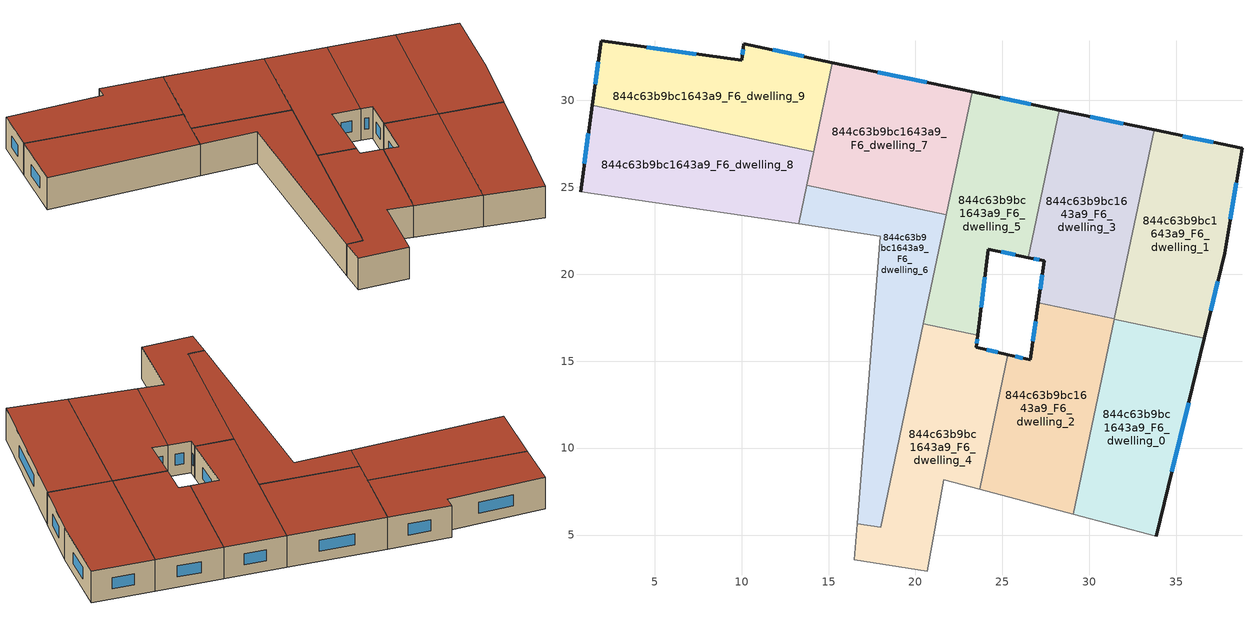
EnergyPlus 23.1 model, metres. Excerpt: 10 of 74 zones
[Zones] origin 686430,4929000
844c63b9bc1643a9_F6_dwelling_0
 floor to 844c63b9bc1643a9_F5_dwelling_0 (EU_floor_Construction): 36.6,16.32 33.86,4.93 29.08,6.2 31.43,17.41 z18
 wall outside (EU_wall_Construction): 33.86,4.93 36.6,16.32 z18:21
 wall to 844c63b9bc1643a9_F6_dwelling_1 (EU_wall_Construction): 36.6,16.32 31.43,17.41 z18:21
 wall adiabatic (EU_wall_Construction): 29.08,6.2 33.86,4.93 z18:21
 wall to 844c63b9bc1643a9_F6_dwelling_2 (EU_wall_Construction): 31.43,17.41 29.08,6.2 z18:21
 window (EU_Window_Construction): 34.75,8.64 35.71,12.62 z18.98:20.02
 roof outside (EU_roof_Construction): 33.86,4.93 36.6,16.32 31.43,17.41 29.08,6.2 z21
844c63b9bc1643a9_F6_dwelling_1
 floor to 844c63b9bc1643a9_F5_dwelling_1 (EU_floor_Construction): 38.78,27.23 37.78,21.19 36.6,16.32 31.43,17.41 33.72,28.29 z18
 wall outside (EU_wall_Construction): 36.6,16.32 37.78,21.19 38.78,27.23 33.72,28.29 z18:21
 wall to 844c63b9bc1643a9_F6_dwelling_3 (EU_wall_Construction): 33.72,28.29 31.44,17.44 z18:21
 wall to 844c63b9bc1643a9_F6_dwelling_2 (EU_wall_Construction): 31.44,17.44 31.43,17.41 z18:21
 window (EU_Window_Construction): 37.13,27.57 35.36,27.95 / 38.1,23.15 38.45,25.26 / 36.99,17.91 37.4,19.61 z18.98:20.02
 roof outside (EU_roof_Construction): 36.6,16.32 37.78,21.19 38.78,27.23 33.72,28.29 31.43,17.41 z21
844c63b9bc1643a9_F6_dwelling_2
 floor to 844c63b9bc1643a9_F5_dwelling_2 (EU_floor_Construction): 31.44,17.44 29.08,6.2 23.69,7.62 25.32,15.38 26.59,15.08 27.07,18.36 z18
 wall outside (EU_wall_Construction): 27.07,18.36 26.59,15.08 25.32,15.38 z18:21
 wall to 844c63b9bc1643a9_F6_dwelling_3 (EU_wall_Construction): 31.44,17.44 27.07,18.36 z18:21
 wall adiabatic (EU_wall_Construction): 23.69,7.62 29.08,6.2 z18:21
 wall to 844c63b9bc1643a9_F6_dwelling_4 (EU_wall_Construction): 25.32,15.38 23.69,7.62 z18:21
 window (EU_Window_Construction): 26.17,15.18 25.73,15.28 / 26.91,17.3 26.74,16.15 z18.98:20.02
 roof outside (EU_roof_Construction): 29.08,6.2 31.44,17.44 27.07,18.36 26.59,15.08 25.32,15.38 23.69,7.62 z21
844c63b9bc1643a9_F6_dwelling_3
 floor to 844c63b9bc1643a9_F5_dwelling_3 (EU_floor_Construction): 33.72,28.29 31.44,17.44 27.07,18.36 27.42,20.76 26.49,20.96 28.27,29.43 z18
 wall outside (EU_wall_Construction): 26.49,20.96 27.42,20.76 27.07,18.36 / 33.72,28.29 28.27,29.43 z18:21
 wall to 844c63b9bc1643a9_F6_dwelling_5 (EU_wall_Construction): 28.27,29.43 26.49,20.96 z18:21
 window (EU_Window_Construction): 26.79,20.89 27.12,20.82 / 31.95,28.66 30.04,29.06 / 27.3,19.98 27.18,19.14 z18.98:20.02
 roof outside (EU_roof_Construction): 31.44,17.44 33.72,28.29 28.27,29.43 26.49,20.96 27.42,20.76 27.07,18.36 z21
844c63b9bc1643a9_F6_dwelling_4
 floor to 844c63b9bc1643a9_F5_dwelling_4 (EU_floor_Construction): 25.32,15.38 23.69,7.62 21.63,8.17 20.68,2.93 16.48,3.57 16.64,5.65 18,5.45 20.45,17.16 23.59,16.5 23.51,15.8 z18
 wall outside (EU_wall_Construction): 25.32,15.38 23.51,15.8 23.59,16.5 z18:21
 wall to 844c63b9bc1643a9_F6_dwelling_5 (EU_wall_Construction): 23.59,16.5 20.45,17.16 z18:21
 wall adiabatic (EU_wall_Construction): 16.64,5.64 16.48,3.57 20.68,2.93 21.63,8.17 23.69,7.62 / 18,5.45 16.64,5.65 z18:21
 wall to 844c63b9bc1643a9_F6_dwelling_6 (EU_wall_Construction): 20.45,17.16 18,5.45 z18:21
 window (EU_Window_Construction): 23.53,16.03 23.56,16.27 / 24.73,15.51 24.1,15.66 z18.98:20.02
 roof outside (EU_roof_Construction): 20.68,2.93 21.63,8.17 23.69,7.62 25.32,15.38 23.51,15.8 23.59,16.5 20.45,17.16 18,5.45 16.64,5.65 16.48,3.57 z21
844c63b9bc1643a9_F6_dwelling_5
 floor to 844c63b9bc1643a9_F5_dwelling_5 (EU_floor_Construction): 28.27,29.43 26.49,20.96 24.18,21.44 23.59,16.5 20.45,17.16 23.25,30.49 z18
 wall outside (EU_wall_Construction): 28.27,29.43 23.25,30.49 / 23.59,16.5 24.18,21.44 26.49,20.96 z18:21
 wall to 844c63b9bc1643a9_F6_dwelling_7 (EU_wall_Construction): 23.25,30.49 21.77,23.42 z18:21
 wall to 844c63b9bc1643a9_F6_dwelling_6 (EU_wall_Construction): 21.77,23.42 20.45,17.16 z18:21
 window (EU_Window_Construction): 26.64,29.78 24.88,30.14 / 24.93,21.28 25.74,21.11 / 23.78,18.11 23.99,19.83 z18.98:20.02
 roof outside (EU_roof_Construction): 23.59,16.5 24.18,21.44 26.49,20.96 28.27,29.43 23.25,30.49 20.45,17.16 z21
844c63b9bc1643a9_F6_dwelling_6
 floor to 844c63b9bc1643a9_F5_dwelling_6 (EU_floor_Construction): 21.77,23.42 18,5.45 16.64,5.65 17.97,22.19 13.28,22.89 13.74,25.1 z18
 wall adiabatic (EU_wall_Construction): 13.28,22.89 17.97,22.19 16.64,5.65 18,5.45 z18:21
 wall to 844c63b9bc1643a9_F6_dwelling_7 (EU_wall_Construction): 21.77,23.42 13.74,25.1 z18:21
 wall to 844c63b9bc1643a9_F6_dwelling_8 (EU_wall_Construction): 13.74,25.1 13.28,22.89 z18:21
 roof outside (EU_roof_Construction): 18,5.45 21.77,23.42 13.74,25.1 13.28,22.89 17.97,22.19 16.64,5.65 z21
844c63b9bc1643a9_F6_dwelling_7
 floor to 844c63b9bc1643a9_F5_dwelling_7 (EU_floor_Construction): 23.25,30.49 21.77,23.42 13.74,25.1 15.23,32.17 z18
 wall outside (EU_wall_Construction): 23.25,30.49 15.23,32.17 z18:21
 wall to 844c63b9bc1643a9_F6_dwelling_9 (EU_wall_Construction): 15.23,32.17 14.15,27.03 z18:21
 wall to 844c63b9bc1643a9_F6_dwelling_8 (EU_wall_Construction): 14.15,27.03 13.74,25.1 z18:21
 window (EU_Window_Construction): 20.64,31.03 17.84,31.62 z18.98:20.02
 roof outside (EU_roof_Construction): 21.77,23.42 23.25,30.49 15.23,32.17 13.74,25.1 z21
844c63b9bc1643a9_F6_dwelling_8
 floor to 844c63b9bc1643a9_F5_dwelling_8 (EU_floor_Construction): 14.15,27.03 13.28,22.89 0.74,24.75 1.42,29.7 z18
 wall outside (EU_wall_Construction): 1.42,29.7 0.74,24.75 z18:21
 wall adiabatic (EU_wall_Construction): 0.74,24.75 13.28,22.89 z18:21
 wall to 844c63b9bc1643a9_F6_dwelling_9 (EU_wall_Construction): 14.15,27.03 1.42,29.7 z18:21
 window (EU_Window_Construction): 1.2,28.09 0.96,26.36 z18.98:20.02
 roof outside (EU_roof_Construction): 13.28,22.89 14.15,27.03 1.42,29.7 0.74,24.75 z21
844c63b9bc1643a9_F6_dwelling_9
 floor to 844c63b9bc1643a9_F5_dwelling_9 (EU_floor_Construction): 15.23,32.17 14.15,27.03 1.42,29.7 1.93,33.41 10.01,32.3 10.14,33.24 z18
 wall outside (EU_wall_Construction): 15.23,32.17 10.14,33.24 10.01,32.3 1.93,33.41 1.42,29.7 z18:21
 window (EU_Window_Construction): 13.57,32.52 11.79,32.89 / 1.76,32.2 1.58,30.91 / 7.38,32.66 4.56,33.05 / 10.1,32.93 10.05,32.61 z18.98:20.02
 roof outside (EU_roof_Construction): 14.15,27.03 15.23,32.17 10.14,33.24 10.01,32.3 1.93,33.41 1.42,29.7 z21
[Building]
EU S2 Campaign: North Axis=0; Terrain=City; Solar Distribution=FullExterior
[Site:Location]
Bologna: Latitude=44.5; Longitude=11.25; Time Zone=1; Elevation=37
[SizingPeriod:WeatherFileDays]
AnnualSizingPeriod: Begin Month=1; Begin Day of Month=1; End Month=12; End Day of Month=31; Day of Week for Start Day=Monday; Use Weather File Daylight Saving Period=No; Use Weather File Rain and Snow Indicators=No
[MATERIAL]
EU_InternalMass_Material: Roughness=MediumRough; Thickness=0.1; Conductivity=1; Density=1800; Specific Heat=900; Thermal Absorptance=0.9; Solar Absorptance=0.7; Visible Absorptance=0.7
[MATERIAL:NOMASS] Roughness=MediumRough; Thermal Absorptance=0.9; Solar Absorptance=0.7; Visible Absorptance=0.7
Name | Thermal Resistance
EU_wall_NoMass | 0.905828
EU_roof_NoMass | 0.37593
EU_floor_NoMass | 0.67114
[WINDOWMATERIAL:SIMPLEGLAZINGSYSTEM]
EU_Window_SimpleGlazing: UFactor=4.52486; Solar Heat Gain Coefficient=0.85; Visible Transmittance=0.85
[CONSTRUCTION]
EU_wall_Construction: EU_wall_NoMass
EU_roof_Construction: EU_roof_NoMass
EU_floor_Construction: EU_floor_NoMass
EU_Window_Construction: EU_Window_SimpleGlazing
EU_InternalMass_Construction: EU_InternalMass_Material
[ZONE] Type=1; Multiplier=1; Ceiling Height=autocalculate; Floor Area=autocalculate; Part of Total Floor Area=Yes
Name | Volume
844c63b9bc1643a9_F6_dwelling_0 | 177.66
844c63b9bc1643a9_F6_dwelling_1; 844c63b9bc1643a9_F6_dwelling_2 | 177.647
844c63b9bc1643a9_F6_dwelling_3 | 177.665
844c63b9bc1643a9_F6_dwelling_4 | 185.365
844c63b9bc1643a9_F6_dwelling_5; 844c63b9bc1643a9_F6_dwelling_8 | 177.642
844c63b9bc1643a9_F6_dwelling_6 | 169.954
844c63b9bc1643a9_F6_dwelling_7 | 177.668
844c63b9bc1643a9_F6_dwelling_9 | 177.663
[INTERNALMASS] Construction=EU_InternalMass_Construction
Name | Zone or ZoneList | Surface Area
844c63b9bc1643a9_F6_dwelling_0_EU_InternalMass | 844c63b9bc1643a9_F6_dwelling_0 | 59.2198
844c63b9bc1643a9_F6_dwelling_1_EU_InternalMass | 844c63b9bc1643a9_F6_dwelling_1 | 59.2156
844c63b9bc1643a9_F6_dwelling_2_EU_InternalMass | 844c63b9bc1643a9_F6_dwelling_2 | 59.2159
844c63b9bc1643a9_F6_dwelling_3_EU_InternalMass | 844c63b9bc1643a9_F6_dwelling_3 | 59.2215
844c63b9bc1643a9_F6_dwelling_4_EU_InternalMass | 844c63b9bc1643a9_F6_dwelling_4 | 61.7882
844c63b9bc1643a9_F6_dwelling_5_EU_InternalMass | 844c63b9bc1643a9_F6_dwelling_5 | 59.2142
844c63b9bc1643a9_F6_dwelling_6_EU_InternalMass | 844c63b9bc1643a9_F6_dwelling_6 | 56.6593
844c63b9bc1643a9_F6_dwelling_7_EU_InternalMass | 844c63b9bc1643a9_F6_dwelling_7 | 59.2228
844c63b9bc1643a9_F6_dwelling_8_EU_InternalMass | 844c63b9bc1643a9_F6_dwelling_8 | 59.2152
844c63b9bc1643a9_F6_dwelling_9_EU_InternalMass | 844c63b9bc1643a9_F6_dwelling_9 | 59.221
[OTHEREQUIPMENT] Fuel Type=Electricity; Design Level Calculation Method=Watts/Area; Power per Zone Floor Area=1; Fraction Latent=0; Fraction Radiant=0; Fraction Lost=0; Carbon Dioxide Generation Rate=0; EndUse Subcategory=EU_Step8_InternalGains
Name | Zone or ZoneList or Space or SpaceList | Schedule
EU_Step8_InternalGain_844c63b9bc1643a9_F6_dwelling_0_f000 | 844c63b9bc1643a9_F6_dwelling_0 | EU_Step8_GainSchedule_844c63b9bc1643a9_F6_dwelling_0_f000
EU_Step8_InternalGain_844c63b9bc1643a9_F6_dwelling_1_f000 | 844c63b9bc1643a9_F6_dwelling_1 | EU_Step8_GainSchedule_844c63b9bc1643a9_F6_dwelling_1_f000
EU_Step8_InternalGain_844c63b9bc1643a9_F6_dwelling_2_f000 | 844c63b9bc1643a9_F6_dwelling_2 | EU_Step8_GainSchedule_844c63b9bc1643a9_F6_dwelling_2_f000
EU_Step8_InternalGain_844c63b9bc1643a9_F6_dwelling_3_f000 | 844c63b9bc1643a9_F6_dwelling_3 | EU_Step8_GainSchedule_844c63b9bc1643a9_F6_dwelling_3_f000
EU_Step8_InternalGain_844c63b9bc1643a9_F6_dwelling_4_f000 | 844c63b9bc1643a9_F6_dwelling_4 | EU_Step8_GainSchedule_844c63b9bc1643a9_F6_dwelling_4_f000
EU_Step8_InternalGain_844c63b9bc1643a9_F6_dwelling_5_f000 | 844c63b9bc1643a9_F6_dwelling_5 | EU_Step8_GainSchedule_844c63b9bc1643a9_F6_dwelling_5_f000
EU_Step8_InternalGain_844c63b9bc1643a9_F6_dwelling_6_f000 | 844c63b9bc1643a9_F6_dwelling_6 | EU_Step8_GainSchedule_844c63b9bc1643a9_F6_dwelling_6_f000
EU_Step8_InternalGain_844c63b9bc1643a9_F6_dwelling_7_f000 | 844c63b9bc1643a9_F6_dwelling_7 | EU_Step8_GainSchedule_844c63b9bc1643a9_F6_dwelling_7_f000
EU_Step8_InternalGain_844c63b9bc1643a9_F6_dwelling_8_f000 | 844c63b9bc1643a9_F6_dwelling_8 | EU_Step8_GainSchedule_844c63b9bc1643a9_F6_dwelling_8_f000
EU_Step8_InternalGain_844c63b9bc1643a9_F6_dwelling_9_f000 | 844c63b9bc1643a9_F6_dwelling_9 | EU_Step8_GainSchedule_844c63b9bc1643a9_F6_dwelling_9_f000
[ZONEVENTILATION:DESIGNFLOWRATE] Schedule=EU_AlwaysOn; Design Flow Rate Calculation Method=AirChanges/Hour; Air Changes per Hour=0.73129; Ventilation Type=Natural; Fan Pressure Rise=0; Fan Total Efficiency=1; Constant Term Coefficient=1; Temperature Term Coefficient=0; Velocity Term Coefficient=0; Velocity Squared Term Coefficient=0; Minimum Indoor Temperature=-100; Maximum Indoor Temperature=100; Delta Temperature=-100; Minimum Outdoor Temperature=-100; Maximum Outdoor Temperature=100; Maximum Wind Speed=40
Name | Zone or ZoneList or Space or SpaceList
EU_ConstantAir_844c63b9bc1643a9_F6_dwelling_0 | 844c63b9bc1643a9_F6_dwelling_0
EU_ConstantAir_844c63b9bc1643a9_F6_dwelling_1 | 844c63b9bc1643a9_F6_dwelling_1
EU_ConstantAir_844c63b9bc1643a9_F6_dwelling_2 | 844c63b9bc1643a9_F6_dwelling_2
EU_ConstantAir_844c63b9bc1643a9_F6_dwelling_3 | 844c63b9bc1643a9_F6_dwelling_3
EU_ConstantAir_844c63b9bc1643a9_F6_dwelling_4 | 844c63b9bc1643a9_F6_dwelling_4
EU_ConstantAir_844c63b9bc1643a9_F6_dwelling_5 | 844c63b9bc1643a9_F6_dwelling_5
EU_ConstantAir_844c63b9bc1643a9_F6_dwelling_6 | 844c63b9bc1643a9_F6_dwelling_6
EU_ConstantAir_844c63b9bc1643a9_F6_dwelling_7 | 844c63b9bc1643a9_F6_dwelling_7
EU_ConstantAir_844c63b9bc1643a9_F6_dwelling_8 | 844c63b9bc1643a9_F6_dwelling_8
EU_ConstantAir_844c63b9bc1643a9_F6_dwelling_9 | 844c63b9bc1643a9_F6_dwelling_9
[HVACTEMPLATE:THERMOSTAT] Constant Heating Setpoint=20; Constant Cooling Setpoint=50
EU_HeatOnly_844c63b9bc1643a9_F0_dwelling_0; EU_HeatOnly_844c63b9bc1643a9_F0_dwelling_1; EU_HeatOnly_844c63b9bc1643a9_F0_dwelling_2; EU_HeatOnly_844c63b9bc1643a9_F0_dwelling_3; EU_HeatOnly_844c63b9bc1643a9_F0_dwelling_4; EU_HeatOnly_844c63b9bc1643a9_F0_dwelling_5; EU_HeatOnly_844c63b9bc1643a9_F0_dwelling_6; EU_HeatOnly_844c63b9bc1643a9_F0_dwelling_7; EU_HeatOnly_844c63b9bc1643a9_F0_dwelling_8; EU_HeatOnly_844c63b9bc1643a9_F0_dwelling_9; EU_HeatOnly_844c63b9bc1643a9_F0_dwelling_10; EU_HeatOnly_844c63b9bc1643a9_F1_dwelling_0; EU_HeatOnly_844c63b9bc1643a9_F1_dwelling_1; EU_HeatOnly_844c63b9bc1643a9_F1_dwelling_2; EU_HeatOnly_844c63b9bc1643a9_F1_dwelling_3; EU_HeatOnly_844c63b9bc1643a9_F1_dwelling_4; EU_HeatOnly_844c63b9bc1643a9_F1_dwelling_5; EU_HeatOnly_844c63b9bc1643a9_F1_dwelling_6; EU_HeatOnly_844c63b9bc1643a9_F1_dwelling_7; EU_HeatOnly_844c63b9bc1643a9_F1_dwelling_8; EU_HeatOnly_844c63b9bc1643a9_F1_dwelling_9; EU_HeatOnly_844c63b9bc1643a9_F1_dwelling_10; EU_HeatOnly_844c63b9bc1643a9_F2_dwelling_0; EU_HeatOnly_844c63b9bc1643a9_F2_dwelling_1; EU_HeatOnly_844c63b9bc1643a9_F2_dwelling_2; EU_HeatOnly_844c63b9bc1643a9_F2_dwelling_3; EU_HeatOnly_844c63b9bc1643a9_F2_dwelling_4; EU_HeatOnly_844c63b9bc1643a9_F2_dwelling_5; EU_HeatOnly_844c63b9bc1643a9_F2_dwelling_6; EU_HeatOnly_844c63b9bc1643a9_F2_dwelling_7; EU_HeatOnly_844c63b9bc1643a9_F2_dwelling_8; EU_HeatOnly_844c63b9bc1643a9_F2_dwelling_9; EU_HeatOnly_844c63b9bc1643a9_F2_dwelling_10; EU_HeatOnly_844c63b9bc1643a9_F3_dwelling_0; EU_HeatOnly_844c63b9bc1643a9_F3_dwelling_1; EU_HeatOnly_844c63b9bc1643a9_F3_dwelling_2; EU_HeatOnly_844c63b9bc1643a9_F3_dwelling_3; EU_HeatOnly_844c63b9bc1643a9_F3_dwelling_4; EU_HeatOnly_844c63b9bc1643a9_F3_dwelling_5; EU_HeatOnly_844c63b9bc1643a9_F3_dwelling_6; EU_HeatOnly_844c63b9bc1643a9_F3_dwelling_7; EU_HeatOnly_844c63b9bc1643a9_F3_dwelling_8; EU_HeatOnly_844c63b9bc1643a9_F3_dwelling_9; EU_HeatOnly_844c63b9bc1643a9_F3_dwelling_10; EU_HeatOnly_844c63b9bc1643a9_F4_dwelling_0; EU_HeatOnly_844c63b9bc1643a9_F4_dwelling_1; EU_HeatOnly_844c63b9bc1643a9_F4_dwelling_2; EU_HeatOnly_844c63b9bc1643a9_F4_dwelling_3; EU_HeatOnly_844c63b9bc1643a9_F4_dwelling_4; EU_HeatOnly_844c63b9bc1643a9_F4_dwelling_5; EU_HeatOnly_844c63b9bc1643a9_F4_dwelling_6; EU_HeatOnly_844c63b9bc1643a9_F4_dwelling_7; EU_HeatOnly_844c63b9bc1643a9_F4_dwelling_8; EU_HeatOnly_844c63b9bc1643a9_F4_dwelling_9; EU_HeatOnly_844c63b9bc1643a9_F5_dwelling_0; EU_HeatOnly_844c63b9bc1643a9_F5_dwelling_1; EU_HeatOnly_844c63b9bc1643a9_F5_dwelling_2; EU_HeatOnly_844c63b9bc1643a9_F5_dwelling_3; EU_HeatOnly_844c63b9bc1643a9_F5_dwelling_4; EU_HeatOnly_844c63b9bc1643a9_F5_dwelling_5; EU_HeatOnly_844c63b9bc1643a9_F5_dwelling_6; EU_HeatOnly_844c63b9bc1643a9_F5_dwelling_7; EU_HeatOnly_844c63b9bc1643a9_F5_dwelling_8; EU_HeatOnly_844c63b9bc1643a9_F5_dwelling_9; EU_HeatOnly_844c63b9bc1643a9_F6_dwelling_0; EU_HeatOnly_844c63b9bc1643a9_F6_dwelling_1; EU_HeatOnly_844c63b9bc1643a9_F6_dwelling_2; EU_HeatOnly_844c63b9bc1643a9_F6_dwelling_3; EU_HeatOnly_844c63b9bc1643a9_F6_dwelling_4; EU_HeatOnly_844c63b9bc1643a9_F6_dwelling_5; EU_HeatOnly_844c63b9bc1643a9_F6_dwelling_6; EU_HeatOnly_844c63b9bc1643a9_F6_dwelling_7; EU_HeatOnly_844c63b9bc1643a9_F6_dwelling_8; EU_HeatOnly_844c63b9bc1643a9_F6_dwelling_9
[HVACTEMPLATE:ZONE:IDEALLOADSAIRSYSTEM] System Availability Schedule=EU_AlwaysOn; Maximum Heating Supply Air Temperature=50; Minimum Cooling Supply Air Temperature=13; Maximum Heating Supply Air Humidity Ratio=0.0156; Minimum Cooling Supply Air Humidity Ratio=0.0077; Heating Limit=NoLimit; Cooling Limit=NoLimit; Heating Availability Schedule=EU_AlwaysOn; Cooling Availability Schedule=EU_CoolingOff; Dehumidification Control Type=ConstantSensibleHeatRatio; Cooling Sensible Heat Ratio=0.7; Dehumidification Setpoint=60; Humidification Control Type=None; Humidification Setpoint=30; Outdoor Air Method=None; Outdoor Air Flow Rate per Person=0.00944; Outdoor Air Flow Rate per Zone Floor Area=0; Outdoor Air Flow Rate per Zone=0; Demand Controlled Ventilation Type=None; Outdoor Air Economizer Type=NoEconomizer; Heat Recovery Type=None; Sensible Heat Recovery Effectiveness=0.7; Latent Heat Recovery Effectiveness=0.65
Name | Template Thermostat
844c63b9bc1643a9_F6_dwelling_0 | EU_HeatOnly_844c63b9bc1643a9_F6_dwelling_0
844c63b9bc1643a9_F6_dwelling_1 | EU_HeatOnly_844c63b9bc1643a9_F6_dwelling_1
844c63b9bc1643a9_F6_dwelling_2 | EU_HeatOnly_844c63b9bc1643a9_F6_dwelling_2
844c63b9bc1643a9_F6_dwelling_3 | EU_HeatOnly_844c63b9bc1643a9_F6_dwelling_3
844c63b9bc1643a9_F6_dwelling_4 | EU_HeatOnly_844c63b9bc1643a9_F6_dwelling_4
844c63b9bc1643a9_F6_dwelling_5 | EU_HeatOnly_844c63b9bc1643a9_F6_dwelling_5
844c63b9bc1643a9_F6_dwelling_6 | EU_HeatOnly_844c63b9bc1643a9_F6_dwelling_6
844c63b9bc1643a9_F6_dwelling_7 | EU_HeatOnly_844c63b9bc1643a9_F6_dwelling_7
844c63b9bc1643a9_F6_dwelling_8 | EU_HeatOnly_844c63b9bc1643a9_F6_dwelling_8
844c63b9bc1643a9_F6_dwelling_9 | EU_HeatOnly_844c63b9bc1643a9_F6_dwelling_9
[SIZING:ZONE] Zone Cooling Design Supply Air Temperature Input Method=SupplyAirTemperature; Zone Cooling Design Supply Air Temperature=13; Zone Heating Design Supply Air Temperature Input Method=SupplyAirTemperature; Zone Heating Design Supply Air Temperature=50; Zone Cooling Design Supply Air Humidity Ratio=0.008; Zone Heating Design Supply Air Humidity Ratio=0.008; Cooling Design Air Flow Method=DesignDay; Cooling Design Air Flow Rate=0; Cooling Minimum Air Flow per Zone Floor Area=0.000762; Cooling Minimum Air Flow=0; Cooling Minimum Air Flow Fraction=0.2; Heating Design Air Flow Method=DesignDay; Heating Design Air Flow Rate=0; Heating Maximum Air Flow per Zone Floor Area=0.002032; Heating Maximum Air Flow=0.141576; Heating Maximum Air Flow Fraction=0.3; Account for Dedicated Outdoor Air System=No; Dedicated Outdoor Air System Control Strategy=NeutralSupplyAir; Dedicated Outdoor Air Low Setpoint Temperature for Design=autosize; Dedicated Outdoor Air High Setpoint Temperature for Design=autosize; Zone Load Sizing Method=Sensible Load Only No Latent Load; Zone Latent Cooling Design Supply Air Humidity Ratio Input Method=HumidityRatioDifference; Zone Cooling Design Supply Air Humidity Ratio Difference=0.005; Zone Latent Heating Design Supply Air Humidity Ratio Input Method=HumidityRatioDifference; Zone Humidification Design Supply Air Humidity Ratio Difference=0.005
844c63b9bc1643a9_F6_dwelling_0; 844c63b9bc1643a9_F6_dwelling_1; 844c63b9bc1643a9_F6_dwelling_2; 844c63b9bc1643a9_F6_dwelling_3; 844c63b9bc1643a9_F6_dwelling_4; 844c63b9bc1643a9_F6_dwelling_5; 844c63b9bc1643a9_F6_dwelling_6; 844c63b9bc1643a9_F6_dwelling_7; 844c63b9bc1643a9_F6_dwelling_8; 844c63b9bc1643a9_F6_dwelling_9
[SCHEDULE:CONSTANT]
Name | Hourly Value
EU_AlwaysOn | 1
EU_CoolingOff | 0
[SCHEDULE:FILE] Column Number=1; Rows to Skip at Top=0; Number of Hours of Data=8760; Column Separator=Comma; Interpolate to Timestep=No; Minutes per Item=60; Adjust Schedule for Daylight Savings=Yes
Name | File
EU_Step8_GainSchedule_844c63b9bc1643a9_F6_dwelling_0_f000 | ../../schedules/844c63b9bc1643a9/844c63b9bc1643a9_F6_dwelling_0_f000_gain.csv
EU_Step8_GainSchedule_844c63b9bc1643a9_F6_dwelling_1_f000 | ../../schedules/844c63b9bc1643a9/844c63b9bc1643a9_F6_dwelling_1_f000_gain.csv
EU_Step8_GainSchedule_844c63b9bc1643a9_F6_dwelling_2_f000 | ../../schedules/844c63b9bc1643a9/844c63b9bc1643a9_F6_dwelling_2_f000_gain.csv
EU_Step8_GainSchedule_844c63b9bc1643a9_F6_dwelling_3_f000 | ../../schedules/844c63b9bc1643a9/844c63b9bc1643a9_F6_dwelling_3_f000_gain.csv
EU_Step8_GainSchedule_844c63b9bc1643a9_F6_dwelling_4_f000 | ../../schedules/844c63b9bc1643a9/844c63b9bc1643a9_F6_dwelling_4_f000_gain.csv
EU_Step8_GainSchedule_844c63b9bc1643a9_F6_dwelling_5_f000 | ../../schedules/844c63b9bc1643a9/844c63b9bc1643a9_F6_dwelling_5_f000_gain.csv
EU_Step8_GainSchedule_844c63b9bc1643a9_F6_dwelling_6_f000 | ../../schedules/844c63b9bc1643a9/844c63b9bc1643a9_F6_dwelling_6_f000_gain.csv
EU_Step8_GainSchedule_844c63b9bc1643a9_F6_dwelling_7_f000 | ../../schedules/844c63b9bc1643a9/844c63b9bc1643a9_F6_dwelling_7_f000_gain.csv
EU_Step8_GainSchedule_844c63b9bc1643a9_F6_dwelling_8_f000 | ../../schedules/844c63b9bc1643a9/844c63b9bc1643a9_F6_dwelling_8_f000_gain.csv
EU_Step8_GainSchedule_844c63b9bc1643a9_F6_dwelling_9_f000 | ../../schedules/844c63b9bc1643a9/844c63b9bc1643a9_F6_dwelling_9_f000_gain.csv
